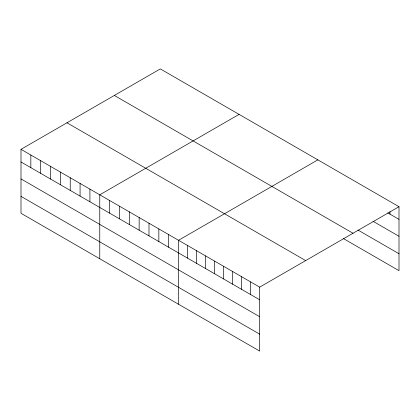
<?xml version="1.0" encoding="UTF-8"?>
<svg xmlns="http://www.w3.org/2000/svg" width="420" height="420" viewBox="0 0 420 420"><rect width="100%" height="100%" fill="white"/><g stroke="black" fill="none" stroke-linecap="round" stroke-linejoin="round"><path stroke-width="0.63" d="M21 149.336L259.686 287.138L259.686 351.099L21 213.292L21 149.336L160.314 68.901L399 206.708L399 270.664L343.208 238.455M239.08 114.377L99.766 194.812L99.766 258.767M317.846 159.857L178.532 240.287L178.532 304.243M259.686 287.138L399 206.708M387.728 212.846L399 219.356M373.076 221.319L399 236.287M357.861 229.982L399 253.733M114.34 95.445L353.026 233.252M66.974 122.792L305.66 260.6M21 161.978L259.686 299.786M21 178.915L259.686 316.717M21 196.361L259.686 334.163M389.981 211.617L389.981 214.148M250.672 281.935L250.672 294.578M241.652 276.728L241.652 289.375M232.638 271.519L232.638 284.167M223.619 266.317L223.619 278.959M214.604 261.109L214.604 273.756M205.585 255.906L205.585 268.548M196.571 250.698L196.571 263.34M187.551 245.49L187.551 258.137M168.688 234.602L168.688 247.244M158.844 228.916L158.844 241.563M148.995 223.23L148.995 235.877M139.151 217.549L139.151 230.191M129.302 211.864L129.302 224.506M119.459 206.178L119.459 218.825M109.615 200.492L109.615 213.14M89.922 189.126L89.922 201.768M80.073 183.44L80.073 196.088M70.229 177.755L70.229 190.402M60.386 172.074L60.386 184.716M50.537 166.388L50.537 179.03M40.693 160.703L40.693 173.35M30.844 155.017L30.844 167.664"/></g></svg>
